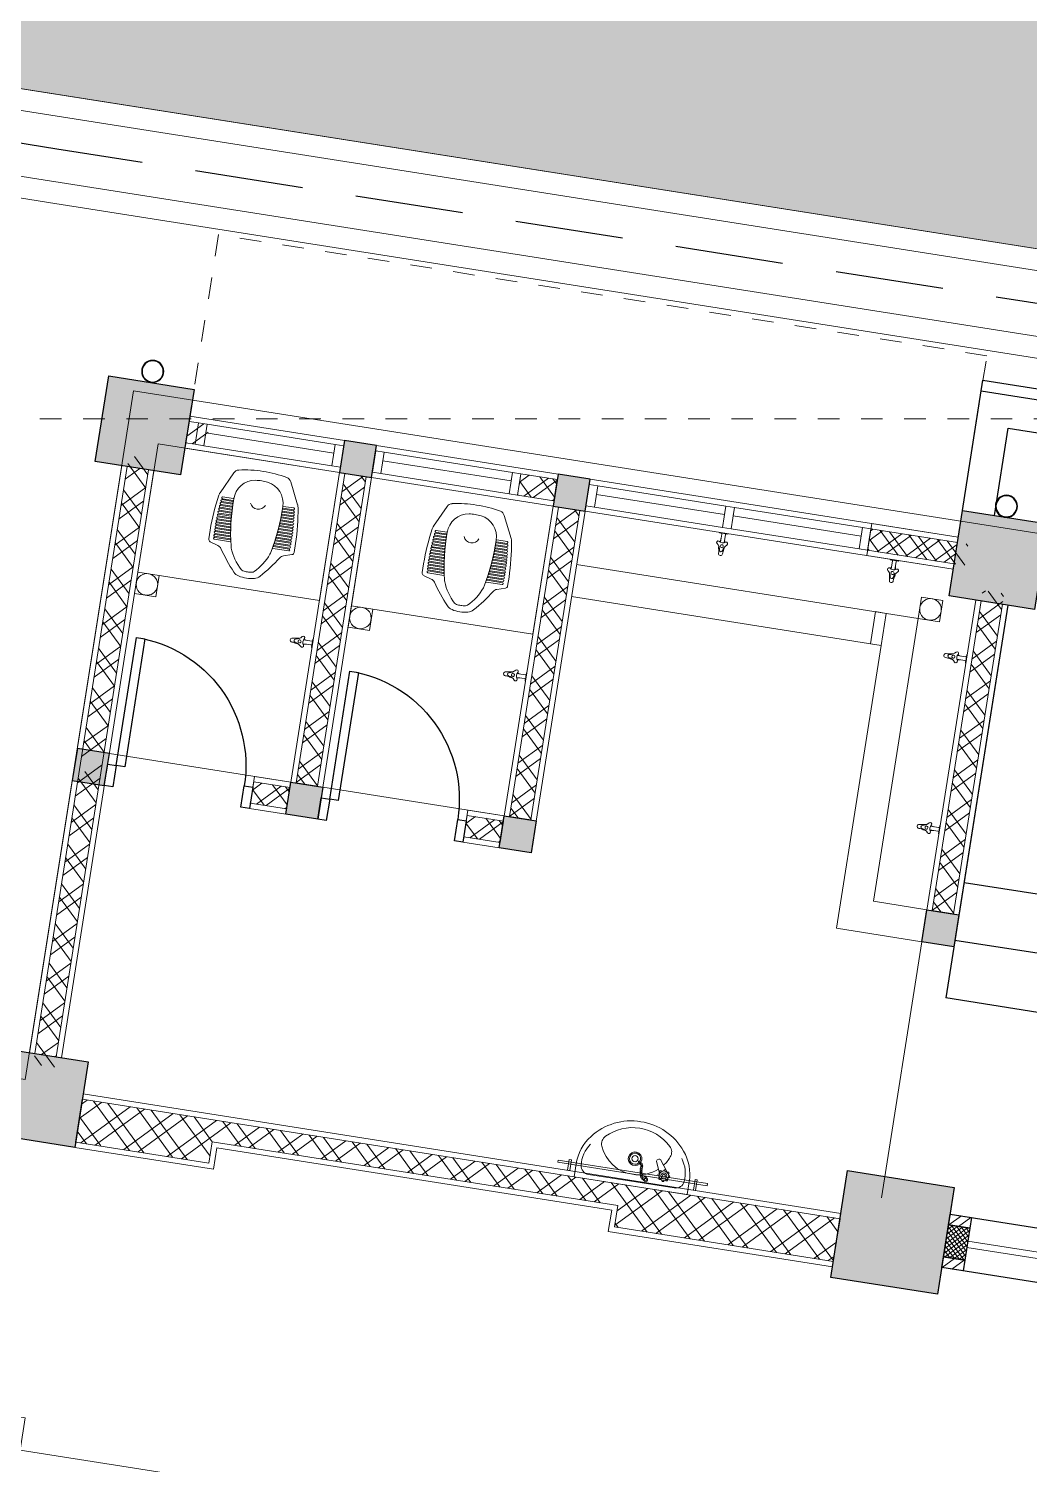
# Model space of a CAD drawing. Header units: inches. Extents: x 0 to 558, y -1 to 295.
# Drawn here: x 405.65 to 410.28, y 189.5 to 196.14 of the extents above; entities that cross this region are included whole.
import ezdxf

# ---------------------------------------------------------------- set-up
doc = ezdxf.new("R2010")
doc.units = ezdxf.units.IN
doc.header["$MEASUREMENT"] = 0
for name, pattern in [('DASHDOT2', [0.5, 0.25, -0.125, 0, -0.125]), ('DASHED', [0.75, 0.5, -0.25]), ('DASHED2', [0.375, 0.25, -0.125])]:
    doc.linetypes.add(name, pattern=pattern)
for name, color, linetype, lineweight in [('ALUM', 34, 'Continuous', 15), ('ars', 11, 'Continuous', 0), ('ARSIR', 31, 'Continuous', 5), ('ATAP', 3, 'Continuous', 20), ('balok', 1, 'Continuous', 30), ('besi siku', 70, 'Continuous', 9), ('DINDING2', 146, 'Continuous', 5), ('GSB', 1, 'Continuous', 15), ('hatch', 9, 'Continuous', 5), ('KOL', 1, 'Continuous', 30), ('lan', 7, 'Continuous', 15), ('RUMPUT', 93, 'Continuous', 0), ('SAN', 4, 'Continuous', 5), ('SANITAIR', 15, 'Continuous', 9), ('tem', 5, 'Continuous', 20)]:
    doc.layers.add(name, color=color, linetype=linetype, lineweight=lineweight)
for name, color, linetype in [('dinding', 3, 'Continuous'), ('HID', 1, 'Continuous'), ('Kusen', 30, 'Continuous'), ('pvc', 12, 'Continuous'), ('SOLID', 9, 'Continuous')]:
    doc.layers.add(name, color=color, linetype=linetype)
doc.layers.add('POLYLINE TPAK', color=4, linetype='Continuous', lineweight=20, plot=False)

# ---------------------------------------------------------------- blocks, each defined once
blk = doc.blocks.new('KRAN ATAS')
for p, q in [((-0.0198, 0), (0, 0)), ((-0.0198, -0.0015), (-0.0198, 0)), ((0.0198, 0), (0, 0)), ((0.0198, -0.0015), (0.0198, 0)), ((-0.0193, -0.002), (0, -0.002)), ((-0.0087, -0.006), (-0.0087, -0.0441)), ((0.0193, -0.002), (0, -0.002)), ((0.0087, -0.006), (0.0087, -0.0441))]:
    blk.add_line(p, q)
for centre, radius, start, end in [((-0.0191, -0.047), 0.00682, 147.26029, 232.4214), ((-0.0188, -0.0464), 0.00682, 67.5786, 152.73971), ((-0.0514, -0.0871), 0.0447, 7.4918, 50.9581), ((-0.0193, -0.0015), 0.0005, 180, 270), ((0, -0.0187), 0.0268, 232.9628, 307.0372), ((0.0743, -0.0604), 0.0878, 182.05517, 189.0251), ((-0.0127, -0.006), 0.004, 0, 90), ((0.0743, -0.0604), 0.0878, 163.74856, 168.44459), ((-0.0388, -0.0275), 0.03, 343.74856, 0), ((-0.0004, -0.0613), 0.0068, 86.57707, 273.42293), ((0.0004, -0.0613), 0.0068, 266.57707, 93.42293), ((0.0514, -0.0871), 0.0447, 129.0419, 172.5082), ((0.0127, -0.006), 0.004, 90, 180), ((0.0388, -0.0275), 0.03, 180, 196.25144), ((-0.0743, -0.0604), 0.0878, 11.55541, 16.25144), ((-0.0743, -0.0604), 0.0878, 350.9749, 357.94483), ((0.0188, -0.0464), 0.00682, 27.26029, 112.4214), ((0.0193, -0.0015), 0.0005, 270, 0), ((0.0191, -0.047), 0.00682, 307.5786, 32.73971), ((-0.0892, -0.0965), 0.08, 0.35552, 16.20232), ((-0.0004, -0.0965), 0.0088, 176.85526, 272.64436), ((-0.0003, -0.0804), 0.00682, 187.5786, 272.73971), ((0.0003, -0.0804), 0.00682, 267.26029, 352.4214), ((0.0004, -0.0965), 0.0088, 267.35564, 3.14474), ((0.0892, -0.0965), 0.08, 163.79768, 179.64448)]:
    blk.add_arc(centre, radius, start, end)
blk = doc.blocks.new('kloset atas')
for p, q in [((-0.2, 0.306), (-0.2, 0.3478)), ((-0.1538, 0.3708), (-0.1915, 0.3593)), ((-0.1741, 0.345), (-0.0993, 0.345)), ((-0.1741, 0.3361), (-0.1019, 0.3361)), ((0.1741, 0.345), (0.0993, 0.345)), ((0.1741, 0.3361), (0.1019, 0.3361)), ((0.1538, 0.3708), (0.1915, 0.3593)), ((0.2, 0.306), (0.2, 0.3478)), ((-0.1754, 0.2904), (-0.1085, 0.2904)), ((-0.1754, 0.2815), (-0.1103, 0.2815)), ((-0.1753, 0.304), (-0.1065, 0.304)), ((-0.1753, 0.2951), (-0.1085, 0.2951)), ((-0.1753, 0.2767), (-0.1103, 0.2767)), ((-0.1753, 0.2678), (-0.1119, 0.2678)), ((-0.1751, 0.3177), (-0.1043, 0.3177)), ((-0.1751, 0.3088), (-0.1065, 0.3088)), ((-0.1747, 0.3313), (-0.1019, 0.3313)), ((-0.1747, 0.3224), (-0.1043, 0.3224)), ((0.1747, 0.3313), (0.1019, 0.3313)), ((0.1747, 0.3224), (0.1043, 0.3224)), ((0.1751, 0.3177), (0.1043, 0.3177)), ((0.1751, 0.3088), (0.1065, 0.3088)), ((0.1753, 0.304), (0.1065, 0.304)), ((0.1753, 0.2951), (0.1085, 0.2951)), ((0.1754, 0.2904), (0.1085, 0.2904)), ((0.1754, 0.2815), (0.1103, 0.2815)), ((0.1753, 0.2767), (0.1103, 0.2767)), ((0.1753, 0.2678), (0.1119, 0.2678)), ((-0.175, 0.2631), (-0.1119, 0.2631)), ((-0.175, 0.2542), (-0.1132, 0.2542)), ((-0.1745, 0.2494), (-0.1132, 0.2494)), ((-0.1745, 0.2405), (-0.1144, 0.2405)), ((-0.1738, 0.2358), (-0.1144, 0.2358)), ((-0.1738, 0.2269), (-0.1154, 0.2269)), ((-0.173, 0.2221), (-0.1154, 0.2221)), ((-0.173, 0.2132), (-0.1162, 0.2132)), ((-0.1719, 0.2085), (-0.1162, 0.2085)), ((-0.1719, 0.1996), (-0.1168, 0.1996)), ((0.175, 0.2631), (0.1119, 0.2631)), ((0.175, 0.2542), (0.1132, 0.2542)), ((0.1745, 0.2494), (0.1132, 0.2494)), ((0.1745, 0.2405), (0.1144, 0.2405)), ((0.1738, 0.2358), (0.1144, 0.2358)), ((0.1738, 0.2269), (0.1154, 0.2269)), ((0.173, 0.2221), (0.1154, 0.2221)), ((0.173, 0.2132), (0.1162, 0.2132)), ((0.1719, 0.2085), (0.1162, 0.2085)), ((0.1719, 0.1996), (0.1168, 0.1996)), ((-0.1707, 0.1948), (-0.1168, 0.1948)), ((-0.1707, 0.1859), (-0.1172, 0.1859)), ((-0.1693, 0.1812), (-0.1172, 0.1812)), ((-0.1693, 0.1723), (-0.1173, 0.1723)), ((-0.1678, 0.1676), (-0.1173, 0.1676)), ((-0.1678, 0.1586), (-0.1173, 0.1586)), ((-0.166, 0.1539), (-0.1173, 0.1539)), ((-0.166, 0.145), (-0.1172, 0.145)), ((0.1707, 0.1948), (0.1168, 0.1948)), ((0.1707, 0.1859), (0.1172, 0.1859)), ((0.1693, 0.1812), (0.1172, 0.1812)), ((0.166, 0.145), (0.1172, 0.145)), ((0.1693, 0.1723), (0.1173, 0.1723)), ((0.1678, 0.1676), (0.1173, 0.1676)), ((0.1678, 0.1586), (0.1173, 0.1586)), ((0.166, 0.1539), (0.1173, 0.1539)), ((-0.1336, 0.0275), (-0.1818, 0.1282)), ((0.1336, 0.0275), (0.1818, 0.1282))]:
    blk.add_line(p, q)
for centre, radius, start, end in [((0.5381, -0.0629), 0.8096, 137.75416, 146.58705), ((-0.0261, 0.4494), 0.0475, 103.4838, 137.75416), ((0.0001, 0.3402), 0.1598, 90.03404, 103.4838), ((-0.0181, 0.451), 0.0178, 99.30537, 133.87855), ((0.0001, 0.3402), 0.1302, 90.0418, 99.30537), ((-0.0001, 0.3402), 0.1598, 76.5162, 89.96596), ((-0.0001, 0.3402), 0.1302, 80.69463, 89.9582), ((0.0181, 0.451), 0.0178, 46.12145, 80.69463), ((0.0261, 0.4494), 0.0475, 42.24584, 76.5162), ((-0.5381, -0.0629), 0.8096, 33.41295, 42.24584), ((0.1435, 0.2831), 0.2509, 133.87855, 158.96955), ((-0.1435, 0.2831), 0.2509, 21.03045, 46.12145), ((-0.188, 0.3478), 0.012, 106.98371, 180), ((-0.1741, 0.3405), 0.00445, 90, 270), ((-0.1625, 0.3992), 0.0297, 286.98371, 326.58705), ((0.8219, 0.1639), 0.9369, 167.60377, 181.04193), ((-0.1019, 0.3337), 0.00237, 270, 90), ((-0.0993, 0.3474), 0.00237, 270, 348.7357), ((-0.0353, 0.3518), 0.0593, 158.96955, 167.12628), ((0.0353, 0.3518), 0.0593, 12.87372, 21.03045), ((-0.8219, 0.1639), 0.9369, 358.95807, 12.39623), ((0.0993, 0.3474), 0.00237, 191.2643, 270), ((0.1019, 0.3337), 0.00237, 90, 270), ((0.1625, 0.3992), 0.0297, 213.41295, 253.01629), ((0.1741, 0.3405), 0.00445, 270, 90), ((0.188, 0.3478), 0.012, 0, 73.01629), ((0.8917, 0.3183), 1.0917, 180.64465, 189.35641), ((-0.1753, 0.2996), 0.00445, 90, 270), ((-0.1754, 0.2859), 0.00445, 90, 270), ((-0.1753, 0.2723), 0.00445, 90, 270), ((-0.1751, 0.3132), 0.00445, 90, 270), ((-0.1747, 0.3269), 0.00445, 90, 270), ((-0.1119, 0.2655), 0.00237, 270, 90), ((-0.1103, 0.2791), 0.00237, 270, 90), ((-0.1085, 0.2928), 0.00237, 270, 90), ((-0.1065, 0.3064), 0.00237, 270, 90), ((-0.1043, 0.3201), 0.00237, 270, 90), ((0.1043, 0.3201), 0.00237, 90, 270), ((0.1065, 0.3064), 0.00237, 90, 270), ((0.1085, 0.2928), 0.00237, 90, 270), ((0.1103, 0.2791), 0.00237, 90, 270), ((0.1119, 0.2655), 0.00237, 90, 270), ((0.1747, 0.3269), 0.00445, 270, 90), ((0.1751, 0.3132), 0.00445, 270, 90), ((0.1753, 0.2996), 0.00445, 270, 90), ((0.1753, 0.2723), 0.00445, 270, 90), ((0.1754, 0.2859), 0.00445, 270, 90), ((-0.8917, 0.3183), 1.0917, 350.64359, 359.35535), ((-0.175, 0.2586), 0.00445, 90, 270), ((-0.1745, 0.245), 0.00445, 90, 270), ((-0.1738, 0.2313), 0.00445, 90, 270), ((-0.173, 0.2177), 0.00445, 90, 270), ((-0.1719, 0.204), 0.00445, 90, 270), ((-0.1168, 0.1972), 0.00237, 270, 90), ((-0.1162, 0.2109), 0.00237, 270, 90), ((-0.1154, 0.2245), 0.00237, 270, 90), ((-0.1144, 0.2382), 0.00237, 270, 90), ((-0.1132, 0.2518), 0.00237, 270, 90), ((0.1132, 0.2518), 0.00237, 90, 270), ((0.1144, 0.2382), 0.00237, 90, 270), ((0.1154, 0.2245), 0.00237, 90, 270), ((0.1162, 0.2109), 0.00237, 90, 270), ((0.1168, 0.1972), 0.00237, 90, 270), ((0.1719, 0.204), 0.00445, 270, 90), ((0.173, 0.2177), 0.00445, 270, 90), ((0.1738, 0.2313), 0.00445, 270, 90), ((0.1745, 0.245), 0.00445, 270, 90), ((0.175, 0.2586), 0.00445, 270, 90), ((-0.1444, 0.1462), 0.0415, 187.43664, 205.58841), ((-0.1707, 0.1904), 0.00445, 90, 270), ((-0.1693, 0.1767), 0.00445, 90, 270), ((-0.1678, 0.1631), 0.00445, 90, 270), ((-0.166, 0.1495), 0.00445, 90, 270), ((-0.1173, 0.1699), 0.00237, 270, 90), ((-0.1173, 0.1563), 0.00237, 270, 90), ((-0.1172, 0.1836), 0.00237, 270, 90), ((-0.1172, 0.1426), 0.00237, 1.71865, 90), ((-0.0139, 0.1457), 0.1009, 179.36458, 261.9631), ((-0.001, 0.1409), 0.0359, 88.3993, 159.7102), ((0.001, 0.1409), 0.0359, 20.2898, 91.6007), ((0.0139, 0.1457), 0.1009, 278.0369, 0.63542), ((0.1172, 0.1836), 0.00237, 90, 270), ((0.1172, 0.1426), 0.00237, 90, 178.28135), ((0.1173, 0.1699), 0.00237, 90, 270), ((0.1173, 0.1563), 0.00237, 90, 270), ((0.166, 0.1495), 0.00445, 270, 90), ((0.1678, 0.1631), 0.00445, 270, 90), ((0.1693, 0.1767), 0.00445, 270, 90), ((0.1707, 0.1904), 0.00445, 270, 90), ((0.1444, 0.1462), 0.0415, 334.41159, 352.56336), ((-0.1068, 0.0403), 0.0297, 205.58841, 257.907), ((-0.0062, 0.5097), 0.5098, 257.907, 270.70014), ((-0.0063, 0.1994), 0.1551, 261.9445, 272.3259), ((0.0063, 0.1994), 0.1551, 267.6741, 278.0555), ((0.0062, 0.5097), 0.5098, 269.29986, 282.093), ((0.1068, 0.0403), 0.0297, 282.093, 334.41159)]:
    blk.add_arc(centre, radius, start, end)
blk = doc.blocks.new('L34')
for p, q in [((1690.6597, 594.7487), (1690.9248, 594.7487)), ((1690.6597, 594.6883), (1690.6597, 594.7487)), ((1691.1897, 594.7487), (1690.9246, 594.7487)), ((1691.1897, 594.6883), (1691.1897, 594.7487)), ((1690.724, 594.7273), (1690.9248, 594.7273)), ((1691.1253, 594.7273), (1690.9246, 594.7273)), ((1691.0254, 594.6182), (1691.048, 594.6721)), ((1691.0348, 594.6069), (1691.0275, 594.6116)), ((1691.042, 594.6081), (1691.082, 594.6608))]:
    blk.add_line(p, q)
for centre, radius in [((1690.9886, 594.7105), 0.0092), ((1690.9886, 594.7105), 0.0056), ((1691.0691, 594.6795), 0.0224), ((1691.0691, 594.6795), 0.014), ((1691.0691, 594.6793), 0.00675), ((1690.9251, 594.6221), 0.0147)]:
    blk.add_circle(centre, radius)
for centre, radius, start, end in [((1690.8773, 594.6886), 0.2176, 180.07886, 218.82397), ((1690.8308, 594.6757), 0.1485, 174.1003, 216.274), ((1690.7234, 594.6868), 0.0405, 89.05644, 174.09867), ((1690.9229, 594.5239), 0.1713, 89.37457, 157.7514), ((1690.9265, 594.5239), 0.1713, 48.61407, 90.62543), ((1690.9619, 594.6765), 0.00443, 128.03412, 38.61001), ((1690.9626, 594.6827), 0.00443, 120.29333, 33.24402), ((1690.9641, 594.689), 0.00443, 118.49264, 26.75276), ((1690.9659, 594.6949), 0.00443, 105.48841, 21.42822), ((1690.9689, 594.7007), 0.00443, 70.31048, 22.79826), ((1690.9744, 594.7066), 0.00443, 78.67847, 274.62848), ((1690.9831, 594.7061), 0.0092, 106.07672, 331.22769), ((1691.0469, 594.6796), 0.00541, 84.97909, 274.24006), ((1691.0528, 594.6943), 0.00541, 44.34036, 231.1726), ((1691.0682, 594.7015), 0.00541, 359.09344, 185.56515), ((1691.0848, 594.6957), 0.00541, 307.15892, 144.76099), ((1691.091, 594.6799), 0.00541, 269.61121, 92.73456), ((1691.126, 594.6868), 0.0405, 5.90133, 90.94356), ((1691.0186, 594.6757), 0.1485, 323.726, 5.8997), ((1690.972, 594.6886), 0.2176, 321.17603, 359.92114), ((1690.9249, 594.6221), 0.0315, 37.90837, 22.44823), ((1690.9249, 594.6221), 0.026, 41.01719, 21.46683), ((1690.9464, 594.6351), 0.00443, 59.83484, 353.29526), ((1690.9531, 594.6384), 0.00443, 94.17884, 350.39392), ((1690.9571, 594.6421), 0.00443, 104.32178, 6.36271), ((1690.9604, 594.664), 0.00443, 124.83926, 42.44618), ((1690.9604, 594.6469), 0.00443, 129.23067, 28.14947), ((1690.9608, 594.6581), 0.00443, 141.86986, 45.3628), ((1690.9612, 594.6706), 0.00443, 130.80852, 34.89832), ((1690.9615, 594.6524), 0.00443, 147.30194, 47.44883), ((1691.0304, 594.6161), 0.0054, 157.27094, 237.35558), ((1691.0529, 594.6627), 0.00541, 119.66497, 332.43601), ((1690.9265, 594.5239), 0.1713, 22.2486, 38.91714), ((1691.0705, 594.657), 0.00541, 175.30706, 11.56458), ((1691.0856, 594.6648), 0.00541, 224.72807, 51.87223), ((1690.9222, 594.7225), 0.2738, 218.46085, 270.52321), ((1690.805, 594.5721), 0.044, 157.7514, 225.55509), ((1690.9272, 594.7225), 0.2738, 269.47679, 321.53915), ((1691.0377, 594.6114), 0.0054, 237.35558, 322.74154), ((1691.0443, 594.5721), 0.044, 314.44491, 22.2486), ((1690.925, 594.6944), 0.2153, 225.55509, 269.9118), ((1690.9243, 594.6944), 0.2153, 270.0882, 314.44491)]:
    blk.add_arc(centre, radius, start, end)
blk = doc.blocks.new('P1')
at = {"layer": 'ars'}
h = blk.add_hatch(dxfattribs=at)
h.set_pattern_fill('ANSI32', color=256, scale=0.01, style=0)
h.set_pattern_definition([(45, (-1.75, -0.07619), (-0.06735, 0.06735), []), (45, (-1.7051, -0.07619), (-0.06735, 0.06735), [])])
h.paths.add_polyline_path([(-1.75, -0.0262), (-1.65, -0.0262), (-1.65, -0.0762), (-1.75, -0.0762)])
h = blk.add_hatch(dxfattribs=at)
h.set_pattern_fill('ANSI32', color=256, scale=0.01, style=0)
h.set_pattern_definition([(45, (-0.95, -0.07619), (-0.06735, 0.06735), []), (45, (-0.9051, -0.07619), (-0.06735, 0.06735), [])])
h.paths.add_polyline_path([(-0.95, -0.0262), (-0.85, -0.0262), (-0.85, -0.0762), (-0.95, -0.0762)])
h = blk.add_hatch(dxfattribs=at)
h.set_pattern_fill('ANSI32', color=256, scale=0.01, style=0)
h.set_pattern_definition([(45, (0.85, -0.07619), (-0.06735, 0.06735), []), (45, (0.8949, -0.07619), (-0.06735, 0.06735), [])])
h.paths.add_polyline_path([(0.85, -0.0262), (0.95, -0.0262), (0.95, -0.0762), (0.85, -0.0762)])
h = blk.add_hatch(dxfattribs=at)
h.set_pattern_fill('ANSI32', color=256, scale=0.01, style=0)
h.set_pattern_definition([(45, (1.65, -0.07619), (-0.06735, 0.06735), []), (45, (1.6949, -0.07619), (-0.06735, 0.06735), [])])
h.paths.add_polyline_path([(1.65, -0.0262), (1.75, -0.0262), (1.75, -0.0762), (1.65, -0.0762)])
h = blk.add_hatch(dxfattribs=at)
h.set_pattern_fill('ANSI32', color=256, scale=0.01, style=0)
h.set_pattern_definition([(45, (-1.75, -0.27619), (-0.06735, 0.06735), []), (45, (-1.7051, -0.27619), (-0.06735, 0.06735), [])])
h.paths.add_polyline_path([(-1.75, -0.2262), (-1.65, -0.2262), (-1.65, -0.2762), (-1.75, -0.2762)])
h = blk.add_hatch(dxfattribs=at)
h.set_pattern_fill('ANSI32', color=256, scale=0.01, style=0)
h.set_pattern_definition([(45, (-0.95, -0.27619), (-0.06735, 0.06735), []), (45, (-0.9051, -0.27619), (-0.06735, 0.06735), [])])
h.paths.add_polyline_path([(-0.95, -0.2262), (-0.85, -0.2262), (-0.85, -0.2762), (-0.95, -0.2762)])
h = blk.add_hatch(dxfattribs=at)
h.set_pattern_fill('ANSI32', color=256, scale=0.01, style=0)
h.set_pattern_definition([(45, (0.85, -0.27619), (-0.06735, 0.06735), []), (45, (0.8949, -0.27619), (-0.06735, 0.06735), [])])
h.paths.add_polyline_path([(0.85, -0.2262), (0.95, -0.2262), (0.95, -0.2762), (0.85, -0.2762)])
h = blk.add_hatch(dxfattribs=at)
h.set_pattern_fill('ANSI32', color=256, scale=0.01, style=0)
h.set_pattern_definition([(45, (1.65, -0.27619), (-0.06735, 0.06735), []), (45, (1.6949, -0.27619), (-0.06735, 0.06735), [])])
h.paths.add_polyline_path([(1.65, -0.2262), (1.75, -0.2262), (1.75, -0.2762), (1.65, -0.2762)])
at = {"layer": 'hatch', "ltscale": 0.01}
h = blk.add_hatch(dxfattribs=at)
h.set_pattern_fill('ANSI37,_O', color=256, scale=0.005)
h.set_pattern_definition([(45, (-1.75, -0.22619), (-0.0112253, 0.0112253), []), (135, (-1.75, -0.22619), (-0.0112253, -0.0112253), [])])
h.paths.add_polyline_path([(-1.75, -0.0762), (-1.65, -0.0762), (-1.65, -0.2262), (-1.75, -0.2262)])
h = blk.add_hatch(dxfattribs=at)
h.set_pattern_fill('ANSI37,_O', color=256, scale=0.005)
h.set_pattern_definition([(45, (-0.95, -0.22619), (-0.0112253, 0.0112253), []), (135, (-0.95, -0.22619), (-0.0112253, -0.0112253), [])])
h.paths.add_polyline_path([(-0.95, -0.0762), (-0.85, -0.0762), (-0.85, -0.2262), (-0.95, -0.2262)])
h = blk.add_hatch(dxfattribs=at)
h.set_pattern_fill('ANSI37,_O', color=256, scale=0.005)
h.set_pattern_definition([(45, (0.85, -0.22619), (-0.0112253, 0.0112253), []), (135, (0.85, -0.22619), (-0.0112253, -0.0112253), [])])
h.paths.add_polyline_path([(0.85, -0.0762), (0.95, -0.0762), (0.95, -0.2262), (0.85, -0.2262)])
h = blk.add_hatch(dxfattribs=at)
h.set_pattern_fill('ANSI37,_O', color=256, scale=0.005)
h.set_pattern_definition([(45, (1.65, -0.22619), (-0.0112253, 0.0112253), []), (135, (1.65, -0.22619), (-0.0112253, -0.0112253), [])])
h.paths.add_polyline_path([(1.65, -0.0762), (1.75, -0.0762), (1.75, -0.2262), (1.65, -0.2262)])
at = {"ltscale": 0.01}
for points in [[(-0.95, -0.0762), (-0.85, -0.0762), (-0.85, -0.2262), (-0.95, -0.2262)], [(0.85, -0.0762), (0.95, -0.0762), (0.95, -0.2262), (0.85, -0.2262)], [(1.65, -0.0762), (1.75, -0.0762), (1.75, -0.2262), (1.65, -0.2262)]]:
    blk.add_lwpolyline(points, close=True, dxfattribs=at)
at = {"layer": 'balok', "ltscale": 0.01}
for points in [[(-1.75, -0.0762), (-1.65, -0.0762), (-1.65, -0.2262), (-1.75, -0.2262)], [(-0.95, -0.0762), (-0.85, -0.0762), (-0.85, -0.2262), (-0.95, -0.2262)], [(0.85, -0.0762), (0.95, -0.0762), (0.95, -0.2262), (0.85, -0.2262)], [(1.65, -0.0762), (1.75, -0.0762), (1.75, -0.2262), (1.65, -0.2262)]]:
    blk.add_lwpolyline(points, close=True, dxfattribs=at)
at = {"layer": 'besi siku', "ltscale": 0.01}
for points in [[(-0.95, -0.1662), (-1.65, -0.1662), (-1.65, -0.1362), (-0.95, -0.1362), (-0.95, -0.1662)], [(0.95, -0.1662), (1.65, -0.1662), (1.65, -0.1362), (0.95, -0.1362), (0.95, -0.1662)]]:
    blk.add_lwpolyline(points, dxfattribs=at)
at = {"layer": 'dinding', "ltscale": 0.01}
for points in [[(-1.75, -0.0262), (-1.65, -0.0262), (-1.65, -0.0762), (-1.75, -0.0762)], [(-1.75, -0.0262), (-0.85, -0.0262), (-0.85, -0.2762), (-1.75, -0.2762)], [(-0.95, -0.0262), (-0.85, -0.0262), (-0.85, -0.0762), (-0.95, -0.0762)], [(0.85, -0.0262), (0.95, -0.0262), (0.95, -0.0762), (0.85, -0.0762)], [(0.85, -0.0262), (1.75, -0.0262), (1.75, -0.2762), (0.85, -0.2762)], [(1.65, -0.0262), (1.75, -0.0262), (1.75, -0.0762), (1.65, -0.0762)], [(-1.75, -0.2262), (-1.65, -0.2262), (-1.65, -0.2762), (-1.75, -0.2762)], [(-0.95, -0.2262), (-0.85, -0.2262), (-0.85, -0.2762), (-0.95, -0.2762)], [(0.85, -0.2262), (0.95, -0.2262), (0.95, -0.2762), (0.85, -0.2762)], [(1.65, -0.2262), (1.75, -0.2262), (1.75, -0.2762), (1.65, -0.2762)]]:
    blk.add_lwpolyline(points, close=True, dxfattribs=at)
at = {"layer": 'Kusen', "ltscale": 0.01}
for points in [[(-0.8, 0.7238), (-0.76, 0.7238), (-0.76, -0.0762), (-0.8, -0.0762)], [(0.8, 0.7238), (0.76, 0.7238), (0.76, -0.0762), (0.8, -0.0762)], [(-0.85, -0.0762), (-0.8, -0.0762), (-0.8, -0.2262), (-0.85, -0.2262)], [(0.8, -0.0762), (0.85, -0.0762), (0.85, -0.2262), (0.8, -0.2262)]]:
    blk.add_lwpolyline(points, close=True, dxfattribs=at)
for centre, start, end in [((-0.78, -0.0581), 4.25959, 91.46522), ((0.78, -0.0581), 88.53478, 175.74041)]:
    blk.add_arc(centre, 0.7822, start, end, dxfattribs=at)
blk = doc.blocks.new('BV3')
at = {"ltscale": 0.01}
for points in [[(0, 0.3), (0, 0.34), (-0.1, 0.34), (-0.1, 0.3)], [(-0.1, -0.3), (-0.1, 0.3), (0, 0.3), (0, -0.3)], [(0, 0.3), (-0.04, 0.3), (-0.04, -0.3), (0, -0.3)], [(0, -0.34), (0, -0.3), (-0.1, -0.3), (-0.1, -0.34)]]:
    blk.add_lwpolyline(points, close=True, dxfattribs=at)
blk = doc.blocks.new('BV2')
at = {"layer": 'ALUM', "rotation": 180.0000000001736}
for p in [(0, 0.32), (0, -0.32)]:
    blk.add_blockref('BV3', p, dxfattribs=at)
blk = doc.blocks.new('KMSQ2')
at = {"layer": 'SOLID', "ltscale": 0.01}
h = blk.add_hatch(color=256, dxfattribs=at)
h.dxf.hatch_style = 1
h.paths.add_polyline_path([(-0.2, -0.2), (0.2, -0.2), (0.2, 0.2), (-0.2, 0.2)])
at = {"layer": 'KOL'}
blk.add_lwpolyline([(-0.2, -0.2), (0.2, -0.2), (0.2, 0.2), (-0.2, 0.2)], close=True, dxfattribs=at)
blk = doc.blocks.new('K1a')
at = {"layer": 'SOLID', "ltscale": 0.01}
h = blk.add_hatch(color=256, dxfattribs=at)
h.dxf.hatch_style = 1
h.paths.add_polyline_path([(-0.25, -0.25), (0.25, -0.25), (0.25, 0.25), (-0.25, 0.25)])
at = {"layer": 'KOL'}
blk.add_lwpolyline([(-0.25, -0.25), (0.25, -0.25), (0.25, 0.25), (-0.25, 0.25)], close=True, dxfattribs=at)
blk = doc.blocks.new('DENAH LT1')
at = {"layer": 'ars'}
h = blk.add_hatch(dxfattribs=at)
h.set_pattern_fill('ANSI32', color=256, scale=0.35, angle=112.78008, style=0)
h.set_pattern_definition([(315, (-27.96544, -413.62963), (0.092807765, 0.092807765), []), (315, (-27.96544, -413.6915), (0.092807765, 0.092807765), [])])
h.paths.add_polyline_path([(-7, 11.35), (-7, 11.25), (-5.625, 11.25), (-5.625, 11.35)])
h = blk.add_hatch(dxfattribs=at)
h.set_pattern_fill('ANSI32', color=256, scale=0.35, angle=112.78008, style=0)
h.set_pattern_definition([(45, (-29.6, 436.22963), (0.092807765, -0.092807765), []), (45, (-29.6, 436.2915), (0.092807765, -0.092807765), [])])
h.paths.add_polyline_path([(-4.2, 11.25), (-4.2, 11.35), (-6.95, 11.35), (-6.95, 11.25)])
h = blk.add_hatch(dxfattribs=at)
h.set_pattern_fill('ANSI32', color=256, scale=0.35, angle=112.78008, style=0)
h.set_pattern_definition([(315, (-26.49044, -413.62963), (0.092807765, 0.092807765), []), (315, (-26.49044, -413.6915), (0.092807765, 0.092807765), [])])
h.paths.add_polyline_path([(-5.525, 11.35), (-5.525, 11.25), (-4.15, 11.25), (-4.15, 11.35)])
h = blk.add_hatch(dxfattribs=at)
h.set_pattern_fill('ANSI32', color=256, scale=0.35, angle=22.78008, style=0)
h.set_pattern_definition([(225, (-432.07963, 20.87142), (0.092807765, -0.092807765), []), (225, (-432.1415, 20.87142), (0.092807765, -0.092807765), [])])
h.paths.add_polyline_path([(-7.2, 11.005), (-7.1, 11.005), (-7.1, 11.1), (-7.2, 11.1)])
at = {"layer": 'ars', "ltscale": 0.01}
h = blk.add_hatch(dxfattribs=at)
h.set_pattern_fill('ANSI32', color=256, scale=0.015, style=0)
h.set_pattern_definition([(45, (0, 0), (-0.1010279, 0.1010279), []), (45, (0.06735, 0), (-0.1010279, 0.1010279), [])])
h.paths.add_polyline_path([(-3.825, 11.1), (-3.825, 10.475), (-3.925, 10.475), (-3.925, 8.575), (-3.825, 8.575), (-3.825, 7.55), (-4.025, 7.55), (-4.025, 11.1)])
h = blk.add_hatch(dxfattribs=at)
h.set_pattern_fill('ANSI32', color=256, scale=0.015, angle=90, style=0)
h.set_pattern_definition([(135, (0, 0), (-0.1010279, -0.1010279), []), (135, (4e-18, 0.06735), (-0.1010279, -0.1010279), [])])
h.paths.add_polyline_path([(-3.825, 11.1), (-3.825, 10.475), (-3.925, 10.475), (-3.925, 8.575), (-3.825, 8.575), (-3.825, 7.55), (-4.025, 7.55), (-4.025, 11.1)])
at = {"layer": 'ars'}
h = blk.add_hatch(dxfattribs=at)
h.set_pattern_fill('ANSI32', color=256, scale=0.35, angle=22.78008, style=0)
h.set_pattern_definition([(135, (-430.47963, 0.67858), (0.092807765, 0.092807765), []), (135, (-430.5415, 0.67858), (0.092807765, 0.092807765), [])])
h.paths.add_polyline_path([(-5.6, 10.545), (-5.5, 10.545), (-5.5, 10.375), (-5.6, 10.375)])
h = blk.add_hatch(dxfattribs=at)
h.set_pattern_fill('ANSI32', color=256, scale=0.01, style=0)
h.set_pattern_definition([(45, (-2080.55405, -422.91782), (-0.067351921, 0.067351921), []), (45, (-2080.50915, -422.91782), (-0.067351921, 0.067351921), [])])
h.paths.add_polyline_path([(-5.5, 10.545), (-5.6, 10.545), (-5.6, 10.375), (-5.5, 10.375)])
h = blk.add_hatch(dxfattribs=at)
h.set_pattern_fill('ANSI32', color=256, scale=0.35, angle=112.78008, style=0)
h.set_pattern_definition([(45, (-27.96544, 435.22963), (0.092807765, -0.092807765), []), (45, (-27.96544, 435.2915), (0.092807765, -0.092807765), [])])
h.paths.add_polyline_path([(-7.075, 10.35), (-7.075, 10.25), (-5.625, 10.25), (-5.625, 10.35)])
h = blk.add_hatch(dxfattribs=at)
h.set_pattern_fill('ANSI32', color=256, scale=0.35, angle=112.78008, style=0)
h.set_pattern_definition([(315, (-27.96544, -414.62963), (0.092807765, 0.092807765), []), (315, (-27.96544, -414.6915), (0.092807765, 0.092807765), [])])
h.paths.add_polyline_path([(-7.075, 10.35), (-7.075, 10.25), (-5.625, 10.25), (-5.625, 10.35)])
h = blk.add_hatch(dxfattribs=at)
h.set_pattern_fill('ANSI32', color=256, scale=0.35, angle=22.78008, style=0)
h.set_pattern_definition([(135, (-432.07963, -0.32142), (0.092807765, 0.092807765), []), (135, (-432.1415, -0.32142), (0.092807765, 0.092807765), [])])
h.paths.add_polyline_path([(-7.2, 9.545), (-7.1, 9.545), (-7.1, 9.375), (-7.2, 9.375)])
h = blk.add_hatch(dxfattribs=at)
h.set_pattern_fill('ANSI32', color=256, scale=0.01, style=0)
h.set_pattern_definition([(45, (-2082.15405, -423.91782), (-0.067351921, 0.067351921), []), (45, (-2082.10915, -423.91782), (-0.067351921, 0.067351921), [])])
h.paths.add_polyline_path([(-7.1, 9.545), (-7.2, 9.545), (-7.2, 9.375), (-7.1, 9.375)])
h = blk.add_hatch(dxfattribs=at)
h.set_pattern_fill('ANSI32', color=256, scale=0.35, angle=22.78008, style=0)
h.set_pattern_definition([(135, (-430.47963, -0.32142), (0.092807765, 0.092807765), []), (135, (-430.5415, -0.32142), (0.092807765, 0.092807765), [])])
h.paths.add_polyline_path([(-5.6, 9.545), (-5.5, 9.545), (-5.5, 9.375), (-5.6, 9.375)])
h = blk.add_hatch(dxfattribs=at)
h.set_pattern_fill('ANSI32', color=256, scale=0.01, style=0)
h.set_pattern_definition([(45, (-2080.55405, -423.91782), (-0.067351921, 0.067351921), []), (45, (-2080.50915, -423.91782), (-0.067351921, 0.067351921), [])])
h.paths.add_polyline_path([(-5.5, 9.545), (-5.6, 9.545), (-5.6, 9.375), (-5.5, 9.375)])
h = blk.add_hatch(dxfattribs=at)
h.set_pattern_fill('ANSI32', color=256, scale=0.35, angle=112.78008, style=0)
h.set_pattern_definition([(45, (-27.96544, 434.22963), (0.092807765, -0.092807765), []), (45, (-27.96544, 434.2915), (0.092807765, -0.092807765), [])])
h.paths.add_polyline_path([(-7.075, 9.35), (-7.075, 9.25), (-5.625, 9.25), (-5.625, 9.35)])
h = blk.add_hatch(dxfattribs=at)
h.set_pattern_fill('ANSI32', color=256, scale=0.35, angle=112.78008, style=0)
h.set_pattern_definition([(315, (-27.96544, -415.62963), (0.092807765, 0.092807765), []), (315, (-27.96544, -415.6915), (0.092807765, 0.092807765), [])])
h.paths.add_polyline_path([(-7.075, 9.35), (-7.075, 9.25), (-5.625, 9.25), (-5.625, 9.35)])
h = blk.add_hatch(dxfattribs=at)
h.set_pattern_fill('ANSI32', color=256, scale=0.01, style=0)
h.set_pattern_definition([(45, (-2082.15405, -425.84282), (-0.067351921, 0.067351921), []), (45, (-2082.10915, -425.84282), (-0.067351921, 0.067351921), [])])
h.paths.add_polyline_path([(-7.2, 7.905), (-7.1, 7.905), (-7.1, 7.5), (-7.2, 7.5)])
h = blk.add_hatch(dxfattribs=at)
h.set_pattern_fill('ANSI32', color=256, scale=0.01, style=0)
h.set_pattern_definition([(135, (2067.85405, -425.84282), (0.067351921, 0.067351921), []), (135, (2067.80915, -425.84282), (0.067351921, 0.067351921), [])])
h.paths.add_polyline_path([(-7.1, 7.905), (-7.2, 7.905), (-7.2, 7.45), (-7.1, 7.45)])
h = blk.add_hatch(dxfattribs=at)
h.set_pattern_fill('ANSI32', color=256, scale=0.35, angle=112.78008, style=0)
h.set_pattern_definition([(45, (-27.84044, 432.22963), (0.092807765, -0.092807765), []), (45, (-27.84044, 432.2915), (0.092807765, -0.092807765), [])])
h.paths.add_polyline_path([(-5.5, 7.35), (-5.5, 7.25), (-7, 7.25), (-7, 7.35)])
h = blk.add_hatch(dxfattribs=at)
h.set_pattern_fill('ANSI32', color=256, scale=0.35, angle=112.78008, style=0)
h.set_pattern_definition([(315, (-27.84044, -417.62963), (0.092807765, 0.092807765), []), (315, (-27.84044, -417.6915), (0.092807765, 0.092807765), [])])
h.paths.add_polyline_path([(-5.5, 7.25), (-5.5, 7.35), (-7, 7.35), (-7, 7.25)])
at = {"layer": 'RUMPUT', "ltscale": 0.01}
h = blk.add_hatch(dxfattribs=at)
h.set_pattern_fill('GRASS', color=256, scale=0.01, style=0)
h.set_pattern_definition([(90, (0, 0), (-0.179605, 0.179605), [0.047625, -0.311585]), (45, (0, 0), (-0.179605, 0.179605), [0.047625, -0.206375]), (135, (0, 0), (-0.179605, -0.179605), [0.047625, -0.206375])])
edge = h.paths.add_edge_path()
edge.add_line((-7.76, 7.3), (-7.4519, 7.3))
edge.add_arc((-7.401, 7.302), 0.051, 182.24747, 357.75253)
edge.add_line((-7.35, 7.3), (-7.35, 7.1))
edge.add_line((-7.35, 7.1), (-7.3, 7.1))
edge.add_line((-7.3, 7.1), (-7.3, 6.225))
edge.add_line((-7.3, 6.225), (-7.275, 6.225))
edge.add_line((-7.275, 6.225), (-7.275, 4.375))
edge.add_line((-7.275, 4.375), (-7.3, 4.375))
edge.add_line((-7.3, 4.375), (-7.3, 3.5))
edge.add_line((-7.3, 3.5), (-7.35, 3.5))
edge.add_line((-7.35, 3.5), (-7.35, 3.1))
edge.add_line((-7.35, 3.1), (-7.325, 3.1))
edge.add_line((-7.325, 3.1), (-7.325, 2.65))
edge.add_line((-7.325, 2.65), (-7.3, 2.65))
edge.add_line((-7.3, 2.65), (-7.3, 0.8))
edge.add_line((-7.3, 0.8), (-7.325, 0.8))
edge.add_line((-7.325, 0.8), (-7.325, 0.35))
edge.add_line((-7.325, 0.35), (-7.35, 0.35))
edge.add_line((-7.35, 0.35), (-7.35, -0.05))
edge.add_line((-7.35, -0.05), (-6.95, -0.05))
edge.add_line((-6.95, -0.05), (-6.95, 0))
edge.add_line((-6.95, 0), (-6.5, 0))
edge.add_line((-6.5, 0), (-6.5, -0.1))
edge.add_line((-6.5, -0.1), (-6.4, -0.1))
edge.add_line((-6.4, -0.1), (-6.4, 0.075))
edge.add_line((-6.4, 0.075), (-4.75, 0.075))
edge.add_line((-4.75, 0.075), (-4.75, -0.1))
edge.add_line((-4.75, -0.1), (-4.65, -0.1))
edge.add_line((-4.65, -0.1), (-4.65, 0))
edge.add_line((-4.65, 0), (-4.2, 0))
edge.add_line((-4.2, 0), (-4.2, -0.05))
edge.add_line((-4.2, -0.05), (-4.15, -0.05))
edge.add_line((-4.15, -0.05), (-4.15, -0.46))
edge.add_line((-4.15, -0.46), (-7.76, -0.46))
edge.add_line((-7.76, -0.46), (-7.76, 7.3))
at = {"layer": 'SOLID'}
for points in [[(-5.625, 11.225), (-5.625, 11.375), (-5.475, 11.375), (-5.475, 11.225)], [(-7.225, 10.225), (-7.225, 10.375), (-7.075, 10.375), (-7.075, 10.225)], [(-5.475, 10.225), (-5.475, 10.375), (-5.625, 10.375), (-5.625, 10.225)], [(-7.225, 9.225), (-7.225, 9.375), (-7.075, 9.375), (-7.075, 9.225)], [(-5.475, 9.225), (-5.475, 9.375), (-5.625, 9.375), (-5.625, 9.225)], [(-5.35, 7.225), (-5.35, 7.375), (-5.5, 7.375), (-5.5, 7.225)]]:
    blk.add_hatch(color=256, dxfattribs=at).paths.add_polyline_path(points)
at = {"ltscale": 0.01}
for points in [[(-7.3, 7.5), (-7.96, 7.5), (-7.96, -0.66), (-4, -0.66), (-4, 0)], [(-7.3, 7.5), (-7.91, 7.5), (-7.91, -0.61), (-4, -0.61), (-4, 0)], [(-7.35, 7.35), (-7.76, 7.35), (-7.76, -0.46), (-4.15, -0.46), (-4.15, -0.05)]]:
    blk.add_lwpolyline(points, dxfattribs=at)
at = {"layer": 'ATAP', "linetype": 'DASHED2', "ltscale": 0.3}
blk.add_lwpolyline([(-7.35, 7.5), (-8.075, 7.5), (-8.075, 11.1), (-7.225, 11.1)], dxfattribs=at)
at = {"layer": 'HID', "ltscale": 0.01}
for p, q in [((-6.95, 7.225), (-5.11, 7.225)), ((-5.65, 5.65), (-5.65, 7.225)), ((-5.38, 5.65), (-5.38, 7.225)), ((-5.11, 5.65), (-5.11, 7.225))]:
    blk.add_line(p, q, dxfattribs=at)
at = {"layer": 'HID', "linetype": 'DASHED'}
blk.add_lwpolyline([(12.35, 15.4), (12.85, 15.4), (12.85, -2), (-8.35, -2), (-8.35, 11.9), (-8.35, 11.9), (-8.35, 12.5), (-5.2, 12.5), (-5.2, 18), (9.2, 18), (9.2, 15.4), (12.35, 15.4)], close=True, dxfattribs=at)
at = {"layer": 'KOL'}
for points in [[(-5.625, 11.225), (-5.625, 11.375), (-5.475, 11.375), (-5.475, 11.225)], [(-7.225, 10.225), (-7.225, 10.375), (-7.075, 10.375), (-7.075, 10.225)], [(-5.475, 10.225), (-5.475, 10.375), (-5.625, 10.375), (-5.625, 10.225)], [(-7.225, 9.225), (-7.225, 9.375), (-7.075, 9.375), (-7.075, 9.225)], [(-5.475, 9.225), (-5.475, 9.375), (-5.625, 9.375), (-5.625, 9.225)], [(-5.35, 7.225), (-5.35, 7.375), (-5.5, 7.375), (-5.5, 7.225)]]:
    blk.add_lwpolyline(points, close=True, dxfattribs=at)
at = {"layer": 'Kusen', "ltscale": 0.2}
for points in [[(-5.575, 11.185), (-6.175, 11.185), (-6.175, 11.145), (-5.575, 11.145), (-5.575, 11.185)], [(-5.575, 10.185), (-6.175, 10.185), (-6.175, 10.145), (-5.575, 10.145), (-5.575, 10.185)]]:
    blk.add_lwpolyline(points, dxfattribs=at)
for points in [[(-6.175, 11.185, 0.414214), (-5.575, 10.585, 1)], [(-6.175, 10.185, 0.414214), (-5.575, 9.585, 1)]]:
    blk.add_lwpolyline(points, format="xyb", dxfattribs=at)
at = {"layer": 'Kusen'}
for points in [[(-5.475, 11.225), (-5.575, 11.225), (-5.575, 11.185), (-5.475, 11.185)], [(-5.475, 10.585), (-5.575, 10.585), (-5.575, 10.545), (-5.475, 10.545)], [(-5.475, 10.225), (-5.575, 10.225), (-5.575, 10.185), (-5.475, 10.185)], [(-5.475, 9.585), (-5.575, 9.585), (-5.575, 9.545), (-5.475, 9.545)]]:
    blk.add_lwpolyline(points, close=True, dxfattribs=at)
at = {"layer": 'lan'}
for points in [[(-7.075, 11.225), (-6.475, 11.225), (-6.475, 10.375), (-7.075, 10.375)], [(-7.075, 10.225), (-6.475, 10.225), (-6.475, 9.375), (-7.075, 9.375)]]:
    blk.add_lwpolyline(points, close=True, dxfattribs=at)
for points in [[(-5.625, 10.375), (-5.625, 11.225)], [(-5.625, 9.375), (-5.625, 10.225)], [(-5.35, 7.375), (-4.15, 7.375)]]:
    blk.add_lwpolyline(points, dxfattribs=at)
at = {"layer": 'lan', "ltscale": 0.01}
for points in [[(-5.5, 7.375), (-5.5, 7.625), (-6.825, 7.625), (-6.825, 9.225)], [(-5.35, 7.375), (-5.35, 7.775), (-6.675, 7.775), (-6.675, 9.225)]]:
    blk.add_lwpolyline(points, dxfattribs=at)
at = {"layer": 'pvc', "ltscale": 0.01}
for centre, radius in [((-7.4026, 11.302), 0.051), ((-7.4026, 11.302), 0.049), ((-7.401, 7.302), 0.051), ((-7.401, 7.302), 0.049)]:
    blk.add_circle(centre, radius, dxfattribs=at)
at = {"layer": 'SAN', "ltscale": 0.01}
for points in [[(-8.6, 12.4), (-8.6, 12.75), (-5.45, 12.75), (-5.45, 18.25), (9.45, 18.25), (9.45, 15.65), (12.6, 15.65), (12.6, 15.65), (13.1, 15.65), (13.1, -2.25), (-8.6, -2.25), (-8.6, 12.4), (-8.6, 12.4)], [(-8.5, 12.3), (-8.5, 12.65), (-5.35, 12.65), (-5.35, 18.15), (9.35, 18.15), (9.35, 15.55), (12.5, 15.55), (12.5, 15.55), (13, 15.55), (13, -2.15), (-8.5, -2.15), (-8.5, 12.3), (-8.5, 12.3)], [(-8.2, 12), (-8.2, 12.35), (-5.05, 12.35), (-5.05, 17.85), (9.05, 17.85), (9.05, 15.25), (12.2, 15.25), (12.2, 15.25), (12.7, 15.25), (12.7, -1.85), (-8.2, -1.85), (-8.2, 12), (-8.2, 12)], [(-8.1, 11.9), (-8.1, 12.25), (-4.95, 12.25), (-4.95, 17.75), (8.95, 17.75), (8.95, 15.15), (12.1, 15.15), (12.1, 15.15)], [(-8.1, 11.9), (-8.1, 11.9), (-8.1, -1.75), (12.6, -1.75), (12.6, 15.15), (12.1, 15.15)]]:
    blk.add_lwpolyline(points, dxfattribs=at)
at = {"layer": 'SANITAIR'}
for points in [[(-6.475, 11.225), (-6.375, 11.225), (-6.375, 11.125), (-6.475, 11.125)], [(-6.475, 10.225), (-6.375, 10.225), (-6.375, 10.125), (-6.475, 10.125)], [(-4.09, 8.8804), (-4.09, 8.1804), (-4.08, 8.1804), (-4.08, 8.8804)], [(-4.05, 8.8204), (-4.05, 8.8304), (-4.1, 8.8304), (-4.1, 8.8204)], [(-4.05, 8.2404), (-4.05, 8.2304), (-4.1, 8.2304), (-4.1, 8.2404)], [(-6.825, 7.625), (-6.925, 7.625), (-6.925, 7.525), (-6.825, 7.525)]]:
    blk.add_lwpolyline(points, close=True, dxfattribs=at)
at = {"layer": 'SANITAIR', "ltscale": 0.01}
blk.add_lwpolyline([(-6.825, 7.775), (-6.675, 7.775), (-6.675, 7.825), (-6.825, 7.825)], close=True, dxfattribs=at)
at = {"layer": 'SANITAIR'}
for centre in [(-6.425, 11.175), (-6.425, 10.175), (-6.875, 7.575)]:
    blk.add_circle(centre, 0.05, dxfattribs=at)
at = {"layer": 'tem'}
for points in [[(-4.2, 11.225), (-4.2, 11.375), (-6.95, 11.375), (-6.95, 11.225)], [(-4.2, 11.25), (-4.2, 11.35), (-6.95, 11.35), (-6.95, 11.25)], [(-7.225, 11.1), (-7.075, 11.1), (-7.075, 10.375), (-7.225, 10.375)], [(-7.1, 11.055), (-7.2, 11.055), (-7.2, 11.1), (-7.1, 11.1)], [(-3.825, 11.1), (-3.825, 10.475), (-3.925, 10.475), (-3.925, 8.575), (-3.825, 8.575), (-3.825, 7.55), (-4.025, 7.55), (-4.025, 11.1)], [(-5.625, 10.545), (-5.475, 10.545), (-5.475, 10.375), (-5.625, 10.375)], [(-5.475, 10.225), (-5.475, 10.375), (-7.075, 10.375), (-7.075, 10.225)], [(-5.625, 10.25), (-5.625, 10.35), (-7.075, 10.35), (-7.075, 10.25)], [(-7.225, 9.375), (-7.075, 9.375), (-7.075, 10.225), (-7.225, 10.225)], [(-5.625, 9.545), (-5.475, 9.545), (-5.475, 9.375), (-5.625, 9.375)], [(-5.475, 9.225), (-5.475, 9.375), (-7.075, 9.375), (-7.075, 9.225)], [(-5.625, 9.25), (-5.625, 9.35), (-7.075, 9.35), (-7.075, 9.25)], [(-7.225, 9.225), (-7.075, 9.225), (-7.075, 7.5), (-7.225, 7.5)], [(-7.225, 7.905), (-7.075, 7.905), (-7.075, 7.5), (-7.225, 7.5)], [(-7.2, 7.905), (-7.1, 7.905), (-7.1, 7.5), (-7.2, 7.5)], [(-5.35, 7.225), (-5.35, 7.375), (-6.95, 7.375), (-6.95, 7.225)], [(-5.5, 7.25), (-5.5, 7.35), (-6.95, 7.35), (-6.95, 7.25)]]:
    blk.add_lwpolyline(points, close=True, dxfattribs=at)
for points in [[(-3.8, 11.1), (-3.8, 10.45), (-3.9, 10.45), (-3.9, 8.6), (-3.8, 8.6), (-3.8, 7.55), (-4.05, 7.55), (-4.05, 11.1), (-3.8, 11.1)], [(-5.5453, 10.545), (-5.6, 10.545), (-5.6, 10.375), (-5.5, 10.375), (-5.5, 10.545), (-5.5107, 10.545)], [(-7.1453, 9.545), (-7.2, 9.545), (-7.2, 9.375), (-7.1, 9.375), (-7.1, 9.545), (-7.1107, 9.545)], [(-5.5453, 9.545), (-5.6, 9.545), (-5.6, 9.375), (-5.5, 9.375), (-5.5, 9.545), (-5.5107, 9.545)]]:
    blk.add_lwpolyline(points, dxfattribs=at)
blk.add_blockref('BV2', (-7.2, 8.565))
at = {"xscale": -1, "rotation": 90}
blk.add_blockref('P1', (-4.1512, 5.3), dxfattribs=at)
at = {"layer": 'ALUM', "xscale": -1, "rotation": 359.9999999998264}
blk.add_blockref('BV3', (-7.2, 10.715), dxfattribs=at)
at = {"layer": 'ALUM', "rotation": 180.0000000001736}
blk.add_blockref('BV3', (-7.2, 9.885), dxfattribs=at)
at = {"layer": 'KOL', "ltscale": 0.01}
for name, p in [('KMSQ2', (-7.15, 11.3)), ('KMSQ2', (-4, 11.3)), ('K1a', (-4, 7.3)), ('KMSQ2', (-7.15, 7.3))]:
    blk.add_blockref(name, p, dxfattribs=at)
at = {"layer": 'SANITAIR'}
for name, p, rotation in [('kloset atas', (-7.025, 10.725), 270), ('KRAN ATAS', (-6.275, 10.375), 180), ('kloset atas', (-7.025, 9.725), 270), ('KRAN ATAS', (-6.275, 9.375), 180), ('KRAN ATAS', (-7.075, 8.575), 90), ('KRAN ATAS', (-7.075, 7.775), 90)]:
    blk.add_blockref(name, p, dxfattribs=dict(at, rotation=rotation))
at = {"layer": 'SANITAIR', "lineweight": 5, "rotation": 270}
blk.add_blockref('L34', (-598.7737, 1699.4552), dxfattribs=at)
at = {"layer": 'SANITAIR', "xscale": -1, "rotation": 180}
for p in [(-6.675, 7.375), (-5.875, 7.375)]:
    blk.add_blockref('KRAN ATAS', p, dxfattribs=at)

msp = doc.modelspace()

# ---------------------------------------------------------------- hatches: boundary and pattern name
at = {"layer": 'ARSIR'}
h = msp.add_hatch(dxfattribs=at)
h.set_pattern_fill('AR-HBONE', color=256, scale=0.004, style=0)
h.set_pattern_definition([(45, (97.41734, -7.36865), (6e-17, 0.5747364), [1.2192, -0.4064]), (135, (97.7047, -7.0813), (6e-17, 0.5747364), [1.2192, -0.4064])])
h.paths.add_polyline_path([(389.5053, 197.3816), (392.3151, 193.934), (393.3033, 194.6148), (404.4894, 192.8528), (404.9796, 195.9645), (419.7969, 193.6305), (417.1051, 176.5412), (434.0953, 173.865), (442.1395, 174.4063), (445.0266, 192.6811), (402.4829, 199.3947), (402.0161, 196.4313), (390.3055, 198.2758)])
at = {"layer": 'RUMPUT'}
h = msp.add_hatch(dxfattribs=at)
h.set_pattern_fill('GRASS', color=256, scale=0.03, angle=356.66969, style=0)
h.set_pattern_definition([(86.66969, (37.0798, 226.14725), (-0.5066041, 0.569206), [0.142875, -0.934755]), (41.66969, (37.0798, 226.14725), (-0.5066045, 0.5692064), [0.142875, -0.619125]), (131.66969, (37.0798, 226.14725), (-0.5692064, -0.5066045), [0.142875, -0.619125])])
edge = h.paths.add_edge_path()
edge.add_line((394.22, 171.6524), (402.698, 171.6524))
edge.add_line((402.698, 171.6524), (406.8633, 171.9326))
edge.add_line((406.8633, 171.9326), (407.1349, 173.6574))
edge.add_line((407.1349, 173.6574), (416.4205, 172.1948))
edge.add_line((416.4205, 172.1948), (417.0895, 176.4425))
edge.add_line((417.0895, 176.4425), (434.0908, 173.7645))
edge.add_line((434.0908, 173.7645), (442.2259, 174.3118))
edge.add_line((442.2259, 174.3118), (445.141, 192.7643))
edge.add_line((445.141, 192.7643), (418.5729, 196.9616))
edge.add_line((418.5729, 196.9616), (402.3997, 199.5091))
edge.add_line((402.3997, 199.5091), (401.9329, 196.5456))
edge.add_line((401.9329, 196.5456), (390.18, 198.3869))
edge.add_arc((380.07, 186.8365), 15.35, 48.80437, 90)
edge.add_line((380.07, 202.1865), (288.3873, 202.1865))
edge.add_arc((288.3873, 203.9865), 1.8, 180, 270, ccw=False)
edge.add_line((286.5873, 203.9865), (286.5873, 204.7646))
edge.add_line((286.5873, 204.7646), (489.7232, 202.4653))
edge.add_line((489.7232, 202.4653), (489.009, 190.7748))
edge.add_line((489.009, 190.7748), (447.5074, 192.7549))
edge.add_line((447.5074, 192.7549), (448.3956, 174.0667))
edge.add_line((448.3956, 174.0667), (421.3302, 172.0652))
edge.add_line((421.3302, 172.0652), (401.0645, 170.836))
edge.add_line((401.0645, 170.836), (400.9341, 157.9843))
edge.add_line((400.9341, 157.9843), (400.8036, 145.1327))
edge.add_line((400.8036, 145.1327), (400.9017, 135.2859))
edge.add_line((400.9017, 135.2859), (401.5003, 132.6794))
edge.add_line((401.5003, 132.6794), (401.2595, 116.478))
edge.add_line((401.2595, 116.478), (378.6535, 115.7086))
edge.add_line((378.6535, 115.7086), (368.9216, 115.7377))
edge.add_line((368.9216, 115.7377), (346.0892, 112.9076))
edge.add_line((346.0892, 112.9076), (341.1309, 112.1001))
edge.add_line((341.1309, 112.1001), (333.7244, 111.8362))
edge.add_line((333.7244, 111.8362), (331.0738, 112.2718))
edge.add_line((331.0738, 112.2718), (324.3803, 115.2754))
edge.add_line((324.3803, 115.2754), (321.6092, 115.9684))
edge.add_line((321.6092, 115.9684), (289.1333, 113.6571))
edge.add_line((289.1333, 113.6571), (289.1333, 118.0715))
edge.add_line((289.1333, 118.0715), (380.22, 118.0715))
edge.add_arc((380.22, 133.2715), 15.2, 270, 360)
edge.add_line((395.42, 133.2715), (395.42, 171.6524))

# ---------------------------------------------------------------- linework, layer by layer
at = {"layer": 'DINDING2'}
msp.add_lwpolyline([(389.5053, 197.3816), (392.3151, 193.934), (393.3033, 194.6148), (404.4894, 192.8528), (404.9796, 195.9645), (419.7969, 193.6305), (417.1051, 176.5412), (434.0953, 173.865), (442.1395, 174.4063), (445.0266, 192.6811), (402.4829, 199.3947), (402.0161, 196.4313), (390.3055, 198.2758)], close=True, dxfattribs=at)
at = {"layer": 'GSB', "linetype": 'DASHDOT2', "ltscale": 0.0025}
msp.add_line((157.5017, 194.3376), (497.7427, 194.3376), dxfattribs=at)
at = {"layer": 'POLYLINE TPAK'}
msp.add_lwpolyline([(398.1673, 180.0304), (398.2296, 180.4255), (398.3283, 180.4099), (398.8885, 183.9661), (398.7897, 183.9816), (399.4743, 188.3281), (399.5978, 188.3086), (400.2007, 192.1364), (405.6337, 191.2806), (406.1355, 194.4664), (417.2979, 192.7081), (416.8156, 189.6459)], dxfattribs=at)
msp.add_lwpolyline([(411.7316, 176.5297), (399.9024, 178.393), (400.5365, 182.4184), (398.8325, 182.6868), (399.4432, 186.564), (401.1472, 186.2956), (401.7812, 190.3209), (405.6337, 189.7141), (405.6104, 189.5659), (413.5871, 188.3095)], close=True, dxfattribs=at)

# ---------------------------------------------------------------- block references
at = {"xscale": -1, "rotation": 81.04867514402711}
msp.add_blockref('DENAH LT1', (416.2362, 185.4854), dxfattribs=at)

doc.saveas('drawing.dxf')
